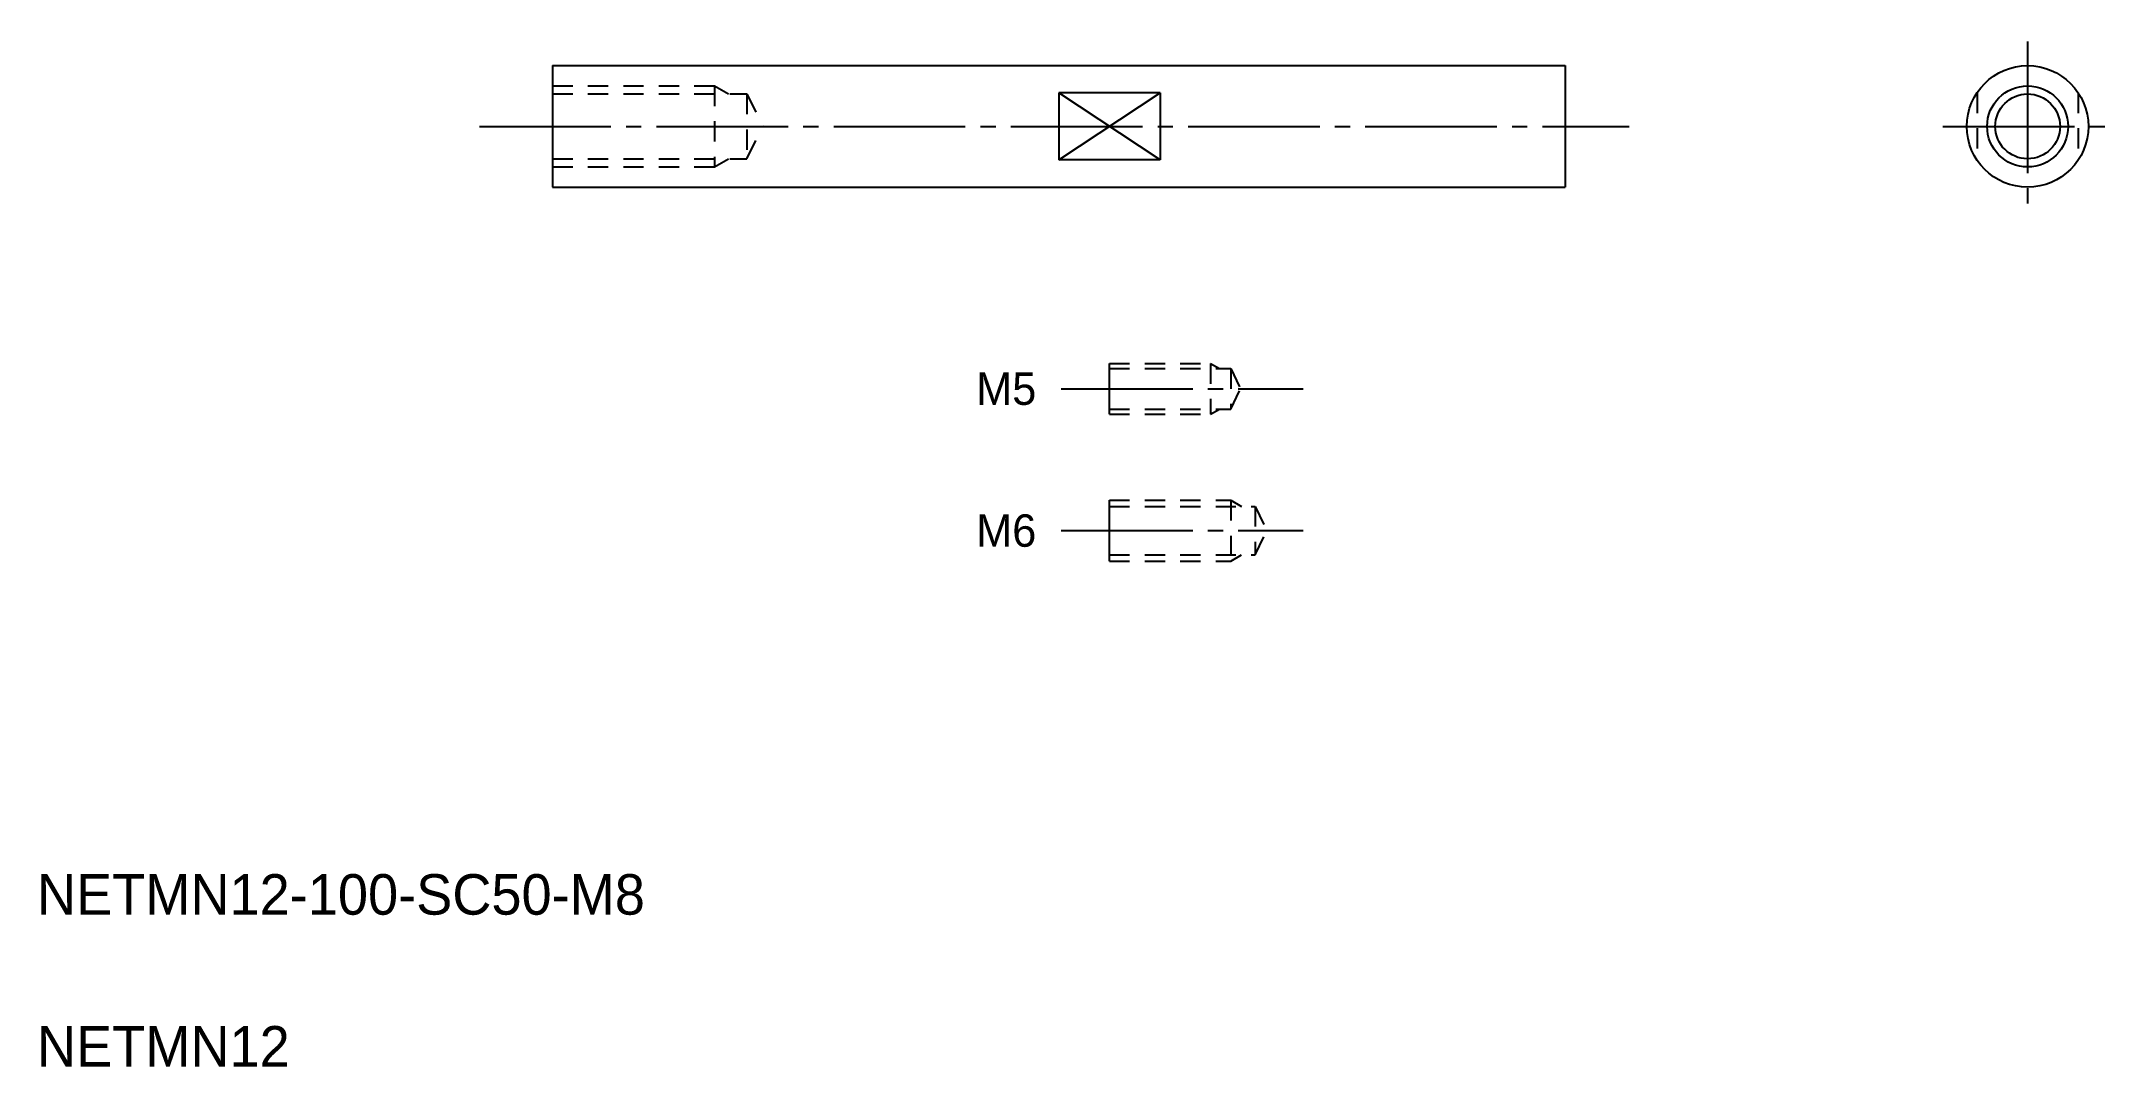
# Model space of a CAD drawing. Extents: x 10 to 215, y 10 to 111.
import ezdxf
from ezdxf.enums import TextEntityAlignment as Align

# ---------------------------------------------------------------- set-up
doc = ezdxf.new("R2010")
doc.units = 0
doc.linetypes.add('CENTER', pattern=[17.5, 13, -1.5, 1.5, -1.5])
doc.linetypes.add('DASHED', pattern=[3.5, 2, -1.5])
doc.layers.get('0').update_dxf_attribs({"linetype": 'CONTINUOUS'})
doc.layers.add('CENTER', color=1, linetype='CENTER')
doc.styles.get("Standard").update_dxf_attribs({"font": 'txt', "height": 3.2})

msp = doc.modelspace()

# ---------------------------------------------------------------- linework, layer by layer
at = {"color": 7, "linetype": 'CONTINUOUS'}
for p, q in [((60.92, 108.84), (160.92, 108.84)), ((60.92, 108.84), (60.92, 96.84)), ((160.92, 108.84), (160.92, 96.84)), ((110.92, 106.16), (110.92, 99.53)), ((120.92, 106.16), (110.92, 106.16)), ((120.92, 106.16), (120.92, 99.53)), ((120.92, 99.53), (110.92, 99.53)), ((60.92, 96.84), (160.92, 96.84)), ((115.92, 74.43), (115.92, 79.43)), ((115.92, 59.92), (115.92, 65.92))]:
    msp.add_line(p, q, dxfattribs=at)
at = {"color": 3, "linetype": 'DASHED'}
for p, q in [((60.92, 106.84), (76.92, 106.84)), ((76.92, 106.84), (78.31, 106.04)), ((76.92, 106.84), (76.92, 98.84)), ((60.92, 106.04), (80.12, 106.04)), ((80.12, 106.04), (80.12, 99.64)), ((80.12, 106.04), (81.65, 102.84)), ((201.61, 106.16), (201.61, 99.53)), ((211.61, 106.16), (211.61, 99.53)), ((80.12, 99.64), (81.65, 102.84)), ((60.92, 99.64), (80.12, 99.64)), ((60.92, 98.84), (76.92, 98.84)), ((76.92, 98.84), (78.31, 99.64)), ((115.92, 79.43), (125.92, 79.43)), ((115.92, 78.93), (127.92, 78.93)), ((125.92, 79.43), (125.92, 74.43)), ((125.92, 79.43), (126.79, 78.93)), ((127.92, 78.93), (128.88, 76.93)), ((127.92, 78.93), (127.92, 74.93)), ((127.92, 74.93), (128.88, 76.93)), ((115.92, 74.93), (127.92, 74.93)), ((115.92, 74.43), (125.92, 74.43)), ((125.92, 74.43), (126.79, 74.93)), ((115.92, 65.92), (127.92, 65.92)), ((127.92, 65.92), (128.96, 65.32)), ((127.92, 65.92), (127.92, 59.92)), ((115.92, 65.32), (130.32, 65.32)), ((130.32, 65.32), (130.32, 60.52)), ((130.32, 65.32), (131.47, 62.92)), ((130.32, 60.52), (131.47, 62.92)), ((115.92, 60.52), (130.32, 60.52)), ((115.92, 59.92), (127.92, 59.92)), ((127.92, 59.92), (128.96, 60.52))]:
    msp.add_line(p, q, dxfattribs=at)
at = {"color": 3, "linetype": 'CONTINUOUS'}
for p, q in [((110.92, 99.53), (120.92, 106.16)), ((120.92, 99.53), (110.92, 106.16))]:
    msp.add_line(p, q, dxfattribs=at)
at = {"color": 7, "linetype": 'CONTINUOUS'}
for radius in [6, 3.2]:
    msp.add_circle((206.61, 102.84), radius, dxfattribs=at)
at = {"color": 3, "linetype": 'CONTINUOUS'}
msp.add_circle((206.61, 102.84), 4, dxfattribs=at)
at = {"layer": 'CENTER', "color": 1, "linetype": 'CENTER'}
for p, q in [((206.61, 111.23), (206.61, 94.46)), ((53.69, 102.84), (167.25, 102.84)), ((198.23, 102.84), (215, 102.84)), ((111.15, 76.93), (135.07, 76.93)), ((111.15, 62.92), (135.07, 62.92))]:
    msp.add_line(p, q, dxfattribs=at)

# ---------------------------------------------------------------- texts
at = {"color": 7, "linetype": 'CONTINUOUS'}
for s, p in [('M5', (108.7, 76.94)), ('M6', (108.7, 62.93))]:
    msp.add_text(s, height=3.2, dxfattribs=at).set_placement(p, align=Align.MIDDLE_RIGHT)
for s, p in [('NETMN12-100-SC50-M8', (10, 25)), ('NETMN12', (10, 10))]:
    msp.add_text(s, height=4, dxfattribs=at).set_placement(p)

doc.saveas('drawing.dxf')
